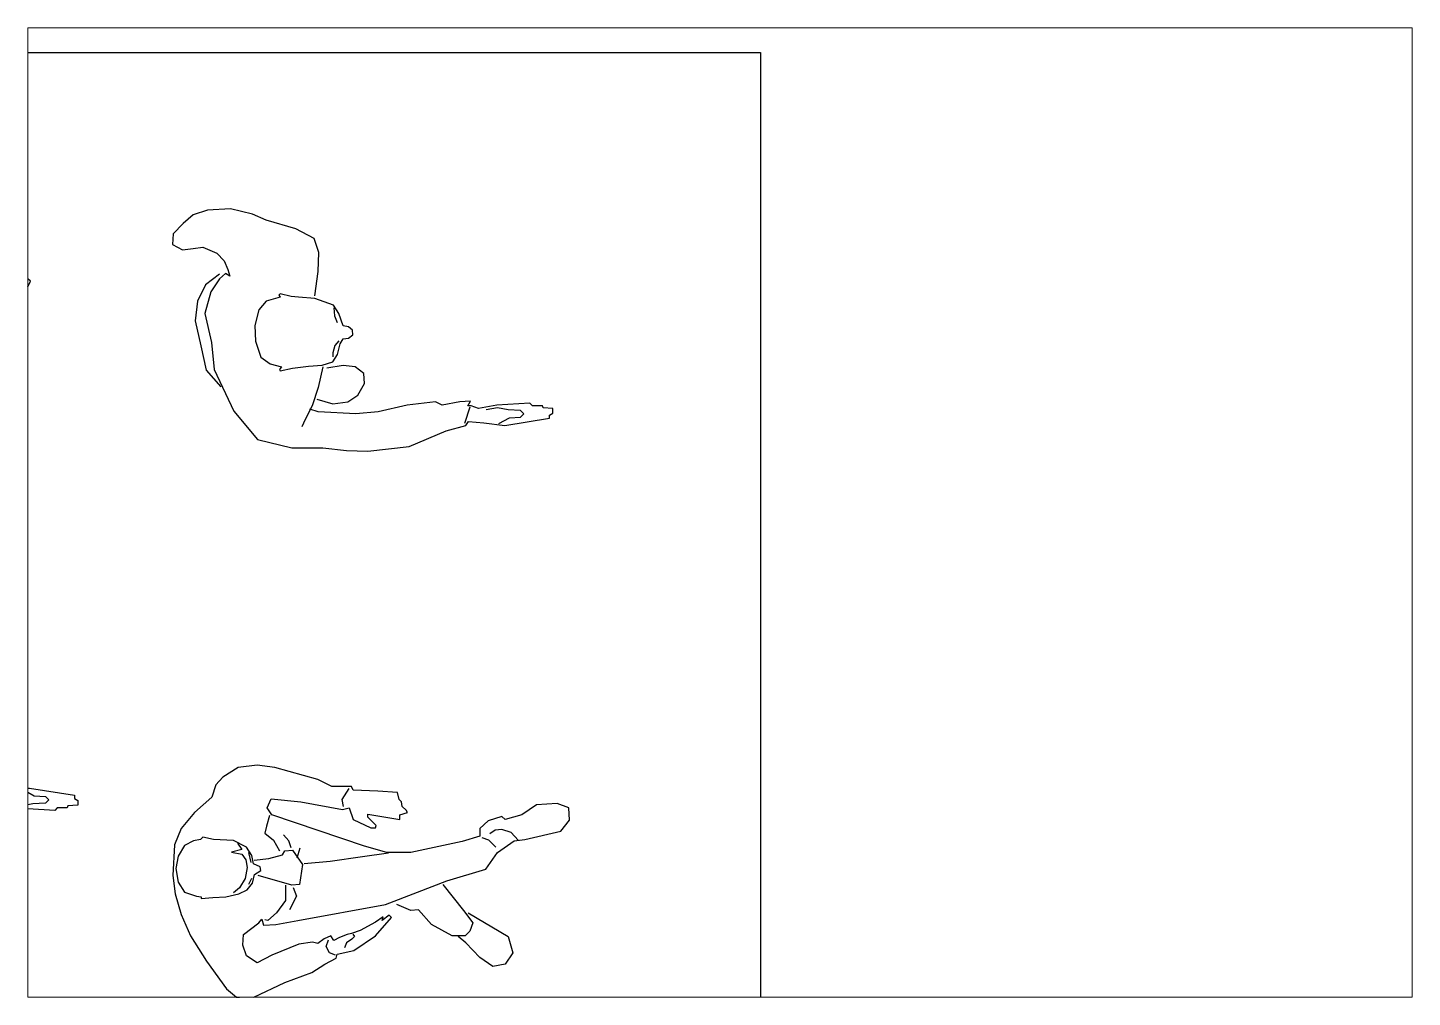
# Paper-space layout 'Layout1' of a CAD drawing. Extents: x 1.14 to 10.3, y 0.8 to 7.21.
# The model-space entities are those that its viewports show. They can reach past a viewport. Long polylines and large blocks are cut down to what shows.
import ezdxf

# ---------------------------------------------------------------- set-up
doc = ezdxf.new("R2010")
doc.units = 0
doc.header["$MEASUREMENT"] = 0
doc.linetypes.add('CONTINUA', pattern=[0])
doc.layers.get('0').update_dxf_attribs({"linetype": 'CONTINUA'})
doc.layers.add('Deftpoints', color=7, linetype='Continuous', plot=False)
doc.layers.add('www.dwgautocad.com', color=7, linetype='CONTINUA')

# ---------------------------------------------------------------- blocks, each defined once
blk = doc.blocks.new('R91')
at = {"color": 0, "linetype": 'ByBlock'}
for p, q in [((-440.8, 952.5), (-503.2, 916.9)), ((-372.4, 958.5), (-440.8, 952.5)), ((-312.9, 949.5), (-372.4, 958.5)), ((-33.6, 824.8), (-312.9, 949.5)), ((-503.2, 916.9), (-524, 845.6)), ((-339.7, 863.4), (-357.5, 896.1)), ((-524, 845.6), (-526.9, 783.2)), ((-315.9, 827.8), (-339.7, 863.4)), ((-526.9, 783.2), (-553.7, 685.2)), ((-265.4, 771.4), (-315.9, 827.8)), ((40.7, 753.5), (-33.6, 824.8)), ((222, 789.2), (25.9, 783.2)), ((388.5, 780.3), (222, 789.2)), ((-208.9, 723.9), (-265.4, 771.4)), ((85.3, 741.7), (40.7, 753.5)), ((103.2, 723.9), (85.3, 741.7)), ((124, 732.8), (103.2, 723.9)), ((156.7, 732.8), (124, 732.8)), ((233.9, 747.6), (156.7, 732.8)), ((358.8, 762.5), (233.9, 747.6)), ((370.7, 744.6), (358.8, 762.5)), ((367.7, 729.8), (370.7, 744.6)), ((459.8, 759.5), (388.5, 780.3)), ((495.5, 688.2), (459.8, 759.5)), ((501.4, 768.4), (480.6, 759.5)), ((581.7, 765.4), (501.4, 768.4)), ((664.9, 744.6), (581.7, 765.4)), ((703.5, 709), (664.9, 744.6)), ((-553.7, 685.2), (-571.5, 596.2)), ((-185.1, 667.4), (-208.9, 723.9)), ((-200, 714.9), (-63.3, 679.3)), ((-63.3, 679.3), (19.9, 661.5)), ((403.4, 723.9), (367.7, 729.8)), ((382.5, 697.1), (403.4, 709)), ((418.2, 694.2), (382.5, 697.1)), ((403.4, 709), (403.4, 723.9)), ((433.1, 691.2), (418.2, 694.2)), ((430.1, 667.4), (433.1, 691.2)), ((456.9, 616.9), (495.5, 688.2)), ((679.8, 658.5), (703.5, 709)), ((-161.4, 602.1), (-185.1, 667.4)), ((19.9, 661.5), (82.4, 616.9)), ((82.4, 616.9), (103.2, 625.9)), ((103.2, 625.9), (129.9, 599.1)), ((373.6, 655.6), (430.1, 667.4)), ((409.3, 652.6), (373.6, 655.6)), ((406.3, 622.9), (412.3, 637.7)), ((412.3, 637.7), (409.3, 652.6)), ((465.8, 619.9), (587.6, 628.8)), ((587.6, 628.8), (635.2, 628.8)), ((635.2, 628.8), (679.8, 658.5)), ((-571.5, 596.2), (-574.5, 358.6)), ((-428.9, 599.1), (-467.5, 548.6)), ((-360.5, 619.9), (-428.9, 599.1)), ((-286.2, 622.9), (-360.5, 619.9)), ((-208.9, 616.9), (-286.2, 622.9)), ((-167.3, 596.2), (-208.9, 616.9)), ((-149.5, 551.6), (-167.3, 596.2)), ((129.9, 599.1), (156.7, 569.4)), ((231, 614), (406.3, 622.9)), ((231, 596.2), (231, 614)), ((290.4, 566.5), (231, 596.2)), ((388.5, 563.5), (456.9, 616.9)), ((-467.5, 548.6), (-470.5, 486.3)), ((-134.6, 521.9), (-149.5, 551.6)), ((-116.8, 516), (-134.6, 521.9)), ((-93, 510), (204.2, 551.6)), ((156.7, 569.4), (228, 560.5)), ((228, 560.5), (269.6, 542.7)), ((269.6, 542.7), (290.4, 551.6)), ((290.4, 551.6), (290.4, 566.5)), ((293.4, 560.5), (388.5, 563.5)), ((-470.5, 486.3), (-452.6, 409.1)), ((-134.6, 468.5), (-107.9, 480.3)), ((-104.9, 498.2), (-116.8, 516)), ((-107.9, 480.3), (-104.9, 498.2)), ((-146.5, 412), (-131.6, 456.6)), ((-131.6, 456.6), (-134.6, 468.5)), ((-128.7, 432.8), (236.9, 311.1)), ((-452.6, 409.1), (-408.1, 367.5)), ((-408.1, 367.5), (-312.9, 358.6)), ((-220.8, 364.5), (-167.3, 382.3)), ((-167.3, 382.3), (-146.5, 412)), ((-158.4, 334.8), (-158.4, 385.3)), ((-574.5, 358.6), (-538.8, 275.4)), ((-312.9, 358.6), (-220.8, 364.5)), ((-176.2, 242.8), (-158.4, 334.8)), ((266.6, 320), (222, 308.1)), ((293.4, 337.8), (266.6, 320)), ((272.6, 284.3), (317.2, 325.9)), ((311.2, 337.8), (293.4, 337.8)), ((317.2, 325.9), (311.2, 337.8)), ((-538.8, 275.4), (-458.6, 183.4)), ((177.5, 269.5), (144.8, 251.7)), ((183.4, 260.6), (177.5, 269.5)), ((222, 308.1), (183.4, 260.6)), ((275.5, 275.4), (272.6, 284.3)), ((394.4, 293.3), (275.5, 275.4)), ((415.2, 275.4), (394.4, 293.3)), ((400.4, 254.6), (415.2, 275.4)), ((-173.3, 198.2), (-176.2, 242.8)), ((64.5, 222), (-78.1, 192.3)), ((144.8, 251.7), (64.5, 222)), ((388.5, 222), (421.2, 236.8)), ((406.3, 216), (388.5, 222)), ((421.2, 251.7), (400.4, 254.6)), ((403.4, 207.1), (406.3, 216)), ((406.3, 222), (442, 174.5)), ((421.2, 236.8), (421.2, 251.7)), ((-458.6, 183.4), (-414, 141.8)), ((-164.3, 183.4), (-173.3, 198.2)), ((-137.6, 177.4), (-164.3, 183.4)), ((-78.1, 192.3), (-137.6, 177.4)), ((174.5, 147.7), (180.4, 165.6)), ((180.4, 165.6), (245.8, 165.6)), ((245.8, 165.6), (308.2, 159.6)), ((308.2, 159.6), (364.7, 162.6)), ((343.9, 189.3), (403.4, 207.1)), ((370.7, 180.4), (343.9, 189.3)), ((364.7, 162.6), (370.7, 180.4)), ((442, 174.5), (442, 124)), ((-414, 141.8), (-384.3, 73.5)), ((-3.8, 85.4), (88.3, 127)), ((177.5, 85.4), (70.5, 109.1)), ((88.3, 127), (174.5, 147.7)), ((442, 124), (409.3, 79.4)), ((489.5, 100.2), (442, 112.1)), ((-384.3, 73.5), (-348.6, 37.9)), ((-131.6, 43.8), (-3.8, 85.4)), ((293.4, 58.7), (177.5, 85.4)), ((198.3, 73.5), (364.7, 5.2)), ((364.7, 49.7), (293.4, 58.7)), ((409.3, 79.4), (364.7, 49.7)), ((531.2, 67.6), (489.5, 100.2)), ((531.2, 34.9), (531.2, 67.6)), ((-348.6, 37.9), (-229.7, 29)), ((-229.7, 29), (-131.6, 43.8)), ((364.7, 5.2), (445, -15.6)), ((445, -15.6), (510.3, 5.2)), ((510.3, 5.2), (531.2, 34.9))]:
    blk.add_line(p, q, dxfattribs=at)
blk = doc.blocks.new('R98')
at = {"color": 0, "linetype": 'ByBlock'}
for p, q in [((-516.5, 902.7), (-553.7, 870.5)), ((-461.9, 920.1), (-516.5, 902.7)), ((-375, 925), (-461.9, 920.1)), ((-293.1, 905.2), (-375, 925)), ((-240.9, 882.9), (-293.1, 905.2)), ((-553.7, 870.5), (-590.9, 830.8)), ((-129.2, 850.6), (-240.9, 882.9)), ((-59.7, 813.4), (-129.2, 850.6)), ((-590.9, 830.8), (-593.4, 791.1)), ((-593.4, 791.1), (-556.2, 771.3)), ((-42.4, 761.4), (-59.7, 813.4)), ((-556.2, 771.3), (-516.5, 776.2)), ((-516.5, 776.2), (-479.2, 781.2)), ((-479.2, 781.2), (-427.1, 758.9)), ((-427.1, 758.9), (-399.8, 729.1)), ((-44.8, 689.4), (-42.4, 761.4)), ((-417.2, 679.5), (-469.3, 639.8)), ((-394.8, 682), (-417.2, 662.1)), ((-399.8, 729.1), (-384.9, 696.9)), ((-377.5, 672.1), (-394.8, 682)), ((-384.9, 696.9), (-377.5, 672.1)), ((-57.3, 597.7), (-44.8, 689.4)), ((-469.3, 639.8), (-499.1, 577.8)), ((-417.2, 662.1), (-449.5, 612.5)), ((-499.1, 577.8), (-509, 503.4)), ((-449.5, 612.5), (-471.8, 530.7)), ((-240.9, 577.8), (-268.2, 545.6)), ((-188.8, 592.7), (-240.9, 577.8)), ((-188.8, 605.1), (-193.8, 600.1)), ((-193.8, 600.1), (-188.8, 592.7)), ((-146.6, 595.2), (-188.8, 605.1)), ((-119.3, 592.7), (-146.6, 595.2)), ((-57.3, 587.7), (-119.3, 592.7)), ((12.3, 562.9), (-57.3, 587.7)), ((-471.8, 530.7), (-447, 421.6)), ((-268.2, 545.6), (-283.1, 486.1)), ((32.1, 530.7), (12.3, 562.9)), ((14.4, 552.1), (16.9, 522.3)), ((16.9, 522.3), (26.8, 497.5)), ((48.9, 485.3), (32.1, 530.7)), ((-509, 503.4), (-486.7, 409.2)), ((-283.1, 486.1), (-280.7, 426.5)), ((68.7, 480.5), (48.9, 485.3)), ((84.4, 468.1), (68.7, 480.5)), ((-447, 421.6), (-437, 319.9)), ((-280.7, 426.5), (-260.8, 367)), ((32.7, 427.9), (17.8, 410.5)), ((37.1, 416.6), (49.3, 436)), ((49.3, 436), (69.1, 438.5)), ((69.1, 438.5), (85.6, 451.5)), ((85.6, 451.5), (84.4, 468.1)), ((-486.7, 409.2), (-466.8, 317.4)), ((-260.8, 367), (-226, 342.2)), ((9.8, 349.6), (27.1, 376.9)), ((17.8, 410.5), (10.3, 383.3)), ((10.3, 383.3), (10.3, 368.4)), ((27.1, 376.9), (37.1, 416.6)), ((-466.8, 317.4), (-412.2, 255.4)), ((-437, 319.9), (-362.6, 163.6)), ((-226, 342.2), (-183.8, 329.8)), ((-183.8, 329.8), (-191.3, 319.9)), ((-191.3, 319.9), (-188.8, 314.9)), ((-188.8, 314.9), (-141.7, 324.8)), ((-141.7, 324.8), (-82.1, 332.3)), ((-82.1, 332.3), (-29.9, 337.2)), ((-27.5, 329.8), (-44.8, 252.9)), ((-29.9, 337.2), (9.8, 349.6)), ((49.5, 334.8), (-12.6, 324.8)), ((94.2, 329.8), (49.5, 334.8)), ((126.4, 305), (94.2, 329.8)), ((104.1, 223.2), (128.9, 267.8)), ((128.9, 267.8), (126.4, 305)), ((-44.8, 252.9), (-67.2, 183.5)), ((66.9, 198.4), (104.1, 223.2)), ((-362.6, 163.6), (-273.2, 57)), ((-67.2, 183.5), (-94.5, 131.4)), ((-44.8, 161.2), (-77.1, 171.1)), ((-49.8, 208.3), (9.8, 190.9)), ((96.6, 153.7), (-44.8, 161.2)), ((9.8, 190.9), (66.9, 198.4)), ((181, 161.2), (96.6, 153.7)), ((290.3, 186), (181, 161.2)), ((397, 198.4), (290.3, 186)), ((421.8, 186), (397, 198.4)), ((488.8, 198.4), (421.8, 186)), ((528.6, 200.8), (488.8, 198.4)), ((526.1, 178.5), (506.2, 116.5)), ((518.6, 183.5), (528.6, 200.8)), ((531, 183.5), (518.6, 183.5)), ((558.4, 173.6), (531, 183.5)), ((627.9, 186), (558.4, 173.6)), ((630.3, 176), (588.1, 168.6)), ((752, 193.4), (627.9, 186)), ((670.1, 168.6), (630.3, 176)), ((717.2, 166.1), (670.1, 168.6)), ((729.6, 153.7), (717.2, 166.1)), ((761.9, 183.5), (752, 193.4)), ((799.1, 183.5), (761.9, 183.5)), ((801.6, 176), (799.1, 183.5)), ((838.8, 173.6), (801.6, 176)), ((838.8, 156.2), (838.8, 173.6)), ((-94.5, 131.4), (-106.9, 104.1)), ((436.7, 89.2), (511.2, 109.1)), ((511.2, 109.1), (521.1, 124)), ((521.1, 124), (578.2, 119)), ((578.2, 119), (657.6, 109.1)), ((635.3, 116.5), (675, 138.8)), ((657.6, 109.1), (826.4, 136.4)), ((675, 138.8), (717.2, 141.3)), ((717.2, 141.3), (729.6, 153.7)), ((826.4, 148.8), (838.8, 156.2)), ((826.4, 136.4), (826.4, 148.8)), ((-273.2, 57), (-144.1, 24.7)), ((297.7, 29.7), (436.7, 89.2)), ((-144.1, 24.7), (-27.5, 24.7)), ((-27.5, 24.7), (61.9, 14.8)), ((61.9, 14.8), (141.3, 12.3)), ((141.3, 12.3), (297.7, 29.7))]:
    blk.add_line(p, q, dxfattribs=at)
blk = doc.blocks.new('R103')
at = {"color": 0, "linetype": 'ByBlock'}
for p, q in [((244.4, 885.2), (333.7, 895.1)), ((333.7, 895.1), (413.2, 897.6)), ((413.2, 897.6), (569.6, 880.3)), ((-90.7, 746.3), (-1.4, 853)), ((-1.4, 853), (127.7, 885.2)), ((127.7, 885.2), (244.4, 885.2)), ((569.6, 880.3), (708.6, 820.7)), ((177.4, 778.6), (165, 805.9)), ((708.6, 820.7), (783, 800.9)), ((797.9, 731.4), (778.1, 793.5)), ((783, 800.9), (793, 786)), ((793, 786), (850.1, 791)), ((850.1, 791), (929.5, 800.9)), ((907.2, 793.5), (946.9, 771.1)), ((929.5, 800.9), (1098.3, 773.6)), ((-165.2, 590.1), (-90.7, 746.3)), ((204.7, 726.5), (177.4, 778.6)), ((227, 748.8), (194.7, 738.9)), ((368.5, 756.2), (227, 748.8)), ((452.9, 748.8), (368.5, 756.2)), ((562.1, 724), (452.9, 748.8)), ((830.2, 736.4), (802.9, 726.5)), ((899.7, 724), (830.2, 736.4)), ((902.2, 733.9), (860, 741.4)), ((941.9, 741.4), (902.2, 733.9)), ((989.1, 743.8), (941.9, 741.4)), ((946.9, 771.1), (989.1, 768.6)), ((989.1, 768.6), (1001.5, 756.2)), ((1001.5, 756.2), (989.1, 743.8)), ((1073.5, 733.9), (1071, 726.5)), ((1110.7, 736.4), (1073.5, 733.9)), ((1098.3, 773.6), (1098.3, 761.2)), ((1098.3, 761.2), (1110.7, 753.8)), ((1110.7, 753.8), (1110.7, 736.4)), ((227, 657), (204.7, 726.5)), ((222, 701.7), (281.6, 719)), ((281.6, 719), (338.7, 711.6)), ((338.7, 711.6), (375.9, 686.8)), ((375.9, 686.8), (400.8, 642.2)), ((668.9, 711.6), (562.1, 724)), ((693.7, 724), (668.9, 711.6)), ((760.7, 711.6), (693.7, 724)), ((800.4, 709.1), (760.7, 711.6)), ((790.5, 726.5), (800.4, 709.1)), ((802.9, 726.5), (790.5, 726.5)), ((1023.8, 716.6), (899.7, 724)), ((1033.7, 726.5), (1023.8, 716.6)), ((1071, 726.5), (1033.7, 726.5)), ((-195, 592.6), (-140.4, 654.6)), ((244.4, 580.2), (227, 657)), ((400.8, 642.2), (398.3, 605)), ((-214.8, 500.8), (-195, 592.6)), ((-175.1, 488.4), (-165.2, 590.1)), ((45.8, 567.8), (88, 580.2)), ((80.6, 590.1), (83, 595)), ((88, 580.2), (80.6, 590.1)), ((83, 595), (130.2, 585.1)), ((130.2, 585.1), (189.8, 577.7)), ((189.8, 577.7), (241.9, 572.7)), ((321.3, 575.2), (259.3, 585.1)), ((366, 580.2), (321.3, 575.2)), ((398.3, 605), (366, 580.2)), ((-8.8, 483.4), (11.1, 543)), ((11.1, 543), (45.8, 567.8)), ((241.9, 572.7), (281.6, 560.3)), ((281.6, 560.3), (299, 533)), ((282.2, 526.7), (282.2, 541.6)), ((289.6, 499.4), (282.2, 526.7)), ((299, 533), (308.9, 493.4)), ((-237.2, 406.5), (-214.8, 500.8)), ((-199.9, 379.3), (-175.1, 488.4)), ((-11.3, 423.9), (-8.8, 483.4)), ((304.5, 482.1), (289.6, 499.4)), ((308.9, 493.4), (321.1, 474)), ((321.1, 474), (341, 471.5)), ((341, 471.5), (357.5, 458.5)), ((3.6, 364.4), (-11.3, 423.9)), ((320.7, 424.7), (304, 379.3)), ((340.5, 429.5), (320.7, 424.7)), ((356.3, 441.8), (340.5, 429.5)), ((357.5, 458.5), (356.3, 441.8)), ((-227.2, 332.1), (-237.2, 406.5)), ((-177.6, 297.4), (-199.9, 379.3)), ((304, 379.3), (284.1, 347)), ((286.3, 357.9), (288.7, 387.7)), ((288.7, 387.7), (298.7, 412.5)), ((-197.5, 270.1), (-227.2, 332.1)), ((30.9, 332.1), (3.6, 364.4)), ((83, 317.3), (30.9, 332.1)), ((78.1, 309.8), (83, 317.3)), ((125.2, 314.8), (83, 304.9)), ((152.5, 317.3), (125.2, 314.8)), ((214.6, 322.2), (152.5, 317.3)), ((284.1, 347), (214.6, 322.2)), ((-145.3, 230.5), (-197.5, 270.1)), ((-145.3, 247.8), (-177.6, 297.4)), ((83, 304.9), (78.1, 309.8)), ((214.6, 312.3), (227, 220.5)), ((-123, 228), (-145.3, 247.8)), ((-128, 180.9), (-113.1, 213.1)), ((-105.6, 237.9), (-123, 228)), ((-113.1, 213.1), (-105.6, 237.9)), ((227, 220.5), (229.5, 148.6)), ((-155.3, 151.1), (-128, 180.9)), ((-321.6, 118.8), (-284.3, 138.7)), ((-319.1, 79.2), (-321.6, 118.8)), ((-284.3, 138.7), (-244.6, 133.7)), ((-244.6, 133.7), (-207.4, 128.8)), ((-207.4, 128.8), (-155.3, 151.1)), ((229.5, 148.6), (212.1, 96.5)), ((-281.9, 39.5), (-319.1, 79.2)), ((142.6, 59.3), (30.9, 27.1)), ((212.1, 96.5), (142.6, 59.3)), ((-244.6, 7.2), (-281.9, 39.5)), ((-190, -10.1), (-244.6, 7.2)), ((-21.2, 4.8), (-103.1, -15.1)), ((30.9, 27.1), (-21.2, 4.8)), ((-103.1, -15.1), (-190, -10.1))]:
    blk.add_line(p, q, dxfattribs=at)
blk = doc.blocks.new('R104')
at = {"color": 0, "linetype": 'ByBlock'}
for p, q in [((-274.1, 1047.7), (-306.6, 1011.6)), ((-201.9, 1094.6), (-274.1, 1047.7)), ((-111.6, 1105.4), (-201.9, 1094.6)), ((-28.6, 1094.6), (-111.6, 1105.4)), ((173.7, 1036.9), (-28.6, 1094.6)), ((-306.6, 1011.6), (-324.7, 953.9)), ((238.7, 1004.4), (173.7, 1036.9)), ((332.5, 1004.4), (238.7, 1004.4)), ((287.3, 943), (321.7, 995.4)), ((339.8, 986.4), (332.5, 1004.4)), ((455.3, 982.8), (339.8, 986.4)), ((549.2, 975.5), (455.3, 982.8)), ((-324.7, 953.9), (-407.7, 881.7)), ((-64.7, 903.4), (-46.6, 946.7)), ((-46.6, 946.7), (94.2, 932.2)), ((94.2, 932.2), (289.2, 896.2)), ((294.5, 910.6), (287.3, 943)), ((556.4, 943.1), (549.2, 975.5)), ((567.3, 932.2), (556.4, 943.1)), ((570.9, 910.6), (567.3, 932.2)), ((1202.8, 917.8), (1134.2, 870.9)), ((1300.3, 925), (1202.8, 917.8)), ((1354.5, 903.4), (1300.3, 925)), ((-407.7, 881.7), (-469.1, 806)), ((-53.8, 867.3), (-68.3, 816.8)), ((-43, 870.9), (-64.7, 903.4)), ((393.9, 723), (-43, 870.9)), ((289.2, 896.2), (321.7, 903.4)), ((321.7, 903.4), (339.8, 849.3)), ((339.8, 849.3), (422.8, 809.6)), ((408.4, 874.5), (560, 849.3)), ((408.4, 860.1), (408.4, 874.5)), ((448.1, 820.4), (408.4, 860.1)), ((560, 870.9), (596.2, 881.7)), ((560, 849.3), (560, 870.9)), ((588.9, 892.6), (570.9, 910.6)), ((596.2, 881.7), (588.9, 892.6)), ((1040.3, 863.7), (975.3, 842)), ((1054.8, 849.3), (1040.3, 863.7)), ((1134.2, 870.9), (1054.8, 849.3)), ((1358.1, 845.7), (1354.5, 903.4)), ((-469.1, 806), (-501.6, 730.2)), ((-68.3, 816.8), (-75.5, 784.3)), ((-75.5, 784.3), (-35.8, 751.9)), ((422.8, 809.6), (444.5, 809.6)), ((444.5, 809.6), (448.1, 820.4)), ((975.3, 842), (935.6, 806)), ((935.6, 806), (935.6, 769.9)), ((1007.8, 798.8), (982.5, 780.7)), ((1040.3, 802.4), (1007.8, 798.8)), ((1083.6, 787.9), (1040.3, 802.4)), ((1116.1, 751.9), (1083.6, 787.9)), ((1148.6, 755.5), (1318.1, 793.6)), ((1318.1, 793.6), (1358.1, 845.7)), ((-501.6, 730.2), (-508.8, 585.9)), ((-454.7, 726.6), (-483.5, 676.1)), ((-411.3, 748.2), (-454.7, 726.6)), ((-378.8, 755.5), (-411.3, 748.2)), ((-368, 766.3), (-378.8, 755.5)), ((-317.4, 755.5), (-368, 766.3)), ((-224.2, 749.3), (-317.4, 755.5)), ((-162.2, 719.4), (-224.2, 749.3)), ((-205, 738), (-183.7, 707.6)), ((-136.9, 679.7), (-162.2, 719.4)), ((-35.8, 751.9), (-6.9, 701.3)), ((36.4, 748.2), (11.2, 777.1)), ((47.3, 715.8), (36.4, 748.2)), ((498.7, 694.1), (393.9, 723)), ((852.5, 744.6), (610.6, 694.1)), ((935.6, 769.9), (852.5, 744.6)), ((978.9, 751.9), (946.4, 762.7)), ((1011.4, 719.4), (978.9, 751.9)), ((1018.6, 694.1), (1098.1, 748.2)), ((1098.1, 748.2), (1148.6, 755.5)), ((-483.5, 676.1), (-494.4, 618.4)), ((-183.7, 707.6), (-232.4, 695.4)), ((-232.4, 695.4), (-183.7, 686.2)), ((-183.7, 686.2), (-165.4, 658.8)), ((-165.4, 658.8), (-159.3, 622.2)), ((-153.5, 693.2), (-141.3, 646.9)), ((-129.2, 640.2), (-136.9, 679.7)), ((-126.1, 658), (-57.4, 665.3)), ((-57.4, 665.3), (7.6, 683.3)), ((7.6, 683.3), (18.4, 701.3)), ((18.4, 701.3), (54.5, 704.9)), ((54.5, 704.9), (101.4, 636.4)), ((76.2, 668.9), (90.6, 715.8)), ((383.1, 672.5), (231.4, 650.8)), ((505.9, 690.5), (383.1, 672.5)), ((610.6, 694.1), (498.7, 694.1)), ((964.5, 614.7), (1018.6, 694.1)), ((-494.4, 618.4), (-483.5, 553.4)), ((-159.3, 622.2), (-168.4, 570.4)), ((-133.3, 549.8), (-125.4, 589.5)), ((-97.2, 625.6), (-129.2, 640.2)), ((-125.4, 589.5), (-94.8, 608.2)), ((-94.8, 608.2), (-97.2, 625.6)), ((101.4, 636.4), (87, 542.6)), ((231.4, 650.8), (108.7, 640)), ((780.3, 560.6), (964.5, 614.7)), ((-508.8, 585.9), (-498, 499.3)), ((-483.5, 553.4), (-454.7, 506.5)), ((-195.9, 527.8), (-223.3, 503.4)), ((-168.4, 570.4), (-195.9, 527.8)), ((-158.6, 517.3), (-133.3, 549.8)), ((-138.8, 571.4), (-153.5, 542.1)), ((50.9, 539), (-108, 585.9)), ((22, 539), (22, 466.8)), ((87, 542.6), (50.9, 539)), ((58.1, 528.2), (72.6, 488.5)), ((643.1, 506.5), (780.3, 560.6)), ((762.3, 542.6), (859.8, 419.9)), ((-498, 499.3), (-469.1, 401.9)), ((-454.7, 506.5), (-396.9, 488.5)), ((-396.9, 488.5), (-375.2, 484.9)), ((-375.2, 484.9), (-375.2, 477.6)), ((-375.2, 477.6), (-321.1, 481.3)), ((-321.1, 481.3), (-259.7, 484.9)), ((-259.7, 484.9), (-198.3, 499.3)), ((-198.3, 499.3), (-158.6, 517.3)), ((22, 466.8), (-21.3, 409.1)), ((72.6, 488.5), (40.1, 423.5)), ((491.4, 448.8), (643.1, 506.5)), ((-469.1, 401.9), (-425.8, 300.9)), ((-21.3, 409.1), (-61.1, 373)), ((79.8, 373), (491.4, 448.8)), ((509.5, 398.3), (477, 373)), ((520.3, 387.4), (509.5, 398.3)), ((610.6, 419.9), (545.6, 448.8)), ((646.7, 423.5), (610.6, 419.9)), ((708.1, 355), (646.7, 423.5)), ((859.8, 419.9), (903.1, 362.2)), ((881.4, 409.1), (1069.2, 297.2)), ((-176.6, 308.1), (-104.4, 362.2)), ((-104.4, 362.2), (-89.9, 380.2)), ((-89.9, 380.2), (-82.7, 351.4)), ((-82.7, 351.4), (-24.9, 355)), ((-61.1, 373), (-75.5, 376.6)), ((-24.9, 355), (79.8, 373)), ((372.3, 326.1), (332.5, 311.7)), ((444.5, 365.8), (372.3, 326.1)), ((480.6, 391.1), (444.5, 365.8)), ((444.5, 300.9), (520.3, 387.4)), ((477, 373), (480.6, 391.1)), ((805.6, 300.9), (708.1, 355)), ((903.1, 362.2), (888.6, 322.5)), ((-425.8, 300.9), (-349.9, 181.8)), ((-180.2, 257.6), (-176.6, 308.1)), ((83.4, 261.2), (-43, 210.7)), ((148.4, 272), (83.4, 261.2)), ((173.7, 264.8), (148.4, 272)), ((202.6, 286.4), (173.7, 264.8)), ((235, 300.9), (202.6, 286.4)), ((213.4, 250.3), (224.2, 282.8)), ((249.5, 279.2), (235, 300.9)), ((274.8, 293.6), (249.5, 279.2)), ((310.9, 308.1), (274.8, 293.6)), ((308.3, 268.7), (299.1, 244.9)), ((333.9, 285.1), (308.3, 268.7)), ((332.5, 311.7), (310.9, 308.1)), ((346.8, 298), (333.9, 285.1)), ((337.6, 308.9), (346.8, 298)), ((343.4, 232.3), (444.5, 300.9)), ((867, 300.9), (805.6, 300.9)), ((870.6, 268.4), (834.5, 297.2)), ((888.6, 322.5), (867, 300.9)), ((935.6, 199.8), (870.6, 268.4)), ((1069.2, 297.2), (1090.9, 221.5)), ((-162.2, 207), (-180.2, 257.6)), ((-111.6, 174.6), (-162.2, 207)), ((-43, 210.7), (-111.6, 174.6)), ((206.2, 167.4), (260.3, 196.2)), ((227.8, 221.5), (213.4, 250.3)), ((256.7, 210.7), (227.8, 221.5)), ((260.3, 196.2), (263.9, 214.3)), ((263.9, 214.3), (343.4, 232.3)), ((997, 156.5), (935.6, 199.8)), ((1090.9, 221.5), (1054.8, 167.4)), ((-349.9, 181.8), (-256.1, 51.9)), ((144.8, 127.7), (206.2, 167.4)), ((1054.8, 167.4), (997, 156.5)), ((-133.3, 8.6), (18.4, 80.8)), ((18.4, 80.8), (144.8, 127.7)), ((-256.1, 51.9), (-209.1, 12.2)), ((-209.1, 12.2), (-133.3, 8.6))]:
    blk.add_line(p, q, dxfattribs=at)

msp = doc.modelspace()

# ---------------------------------------------------------------- linework, layer by layer
at = {"layer": 'Deftpoints'}
msp.add_lwpolyline([(0.1403, 3.6158), (6.7468, 3.6158), (6.7468, 0.1617), (0.1403, 0.1617)], close=True, dxfattribs=at)

# ---------------------------------------------------------------- block references
at = {"xscale": 0.0004624618518979799, "yscale": 0.0004624618518979799, "zscale": 0.0004624618518979799}
msp.add_blockref('R104', (5.7028, 1.5529), dxfattribs=at)
at = {"layer": 'www.dwgautocad.com', "xscale": 0.0005780773148723435, "yscale": 0.0005780773148723435, "zscale": 0.0005780773148723435}
for name, p in [('R91', (4.7506, 2.708)), ('R98', (5.8099, 2.7404)), ('R103', (4.6183, 1.5511))]:
    msp.add_blockref(name, p, dxfattribs=at)

psp = doc.layouts.get("Layout1")

# ---------------------------------------------------------------- viewports
at = {"layer": 'www.dwgautocad.com'}
psp.add_viewport(center=(5.7217, 4.0083), size=(9.1547, 6.413333), view_center_point=(6.6586, 2.6141), view_height=2.111739, dxfattribs=at)

doc.saveas('drawing.dxf')
